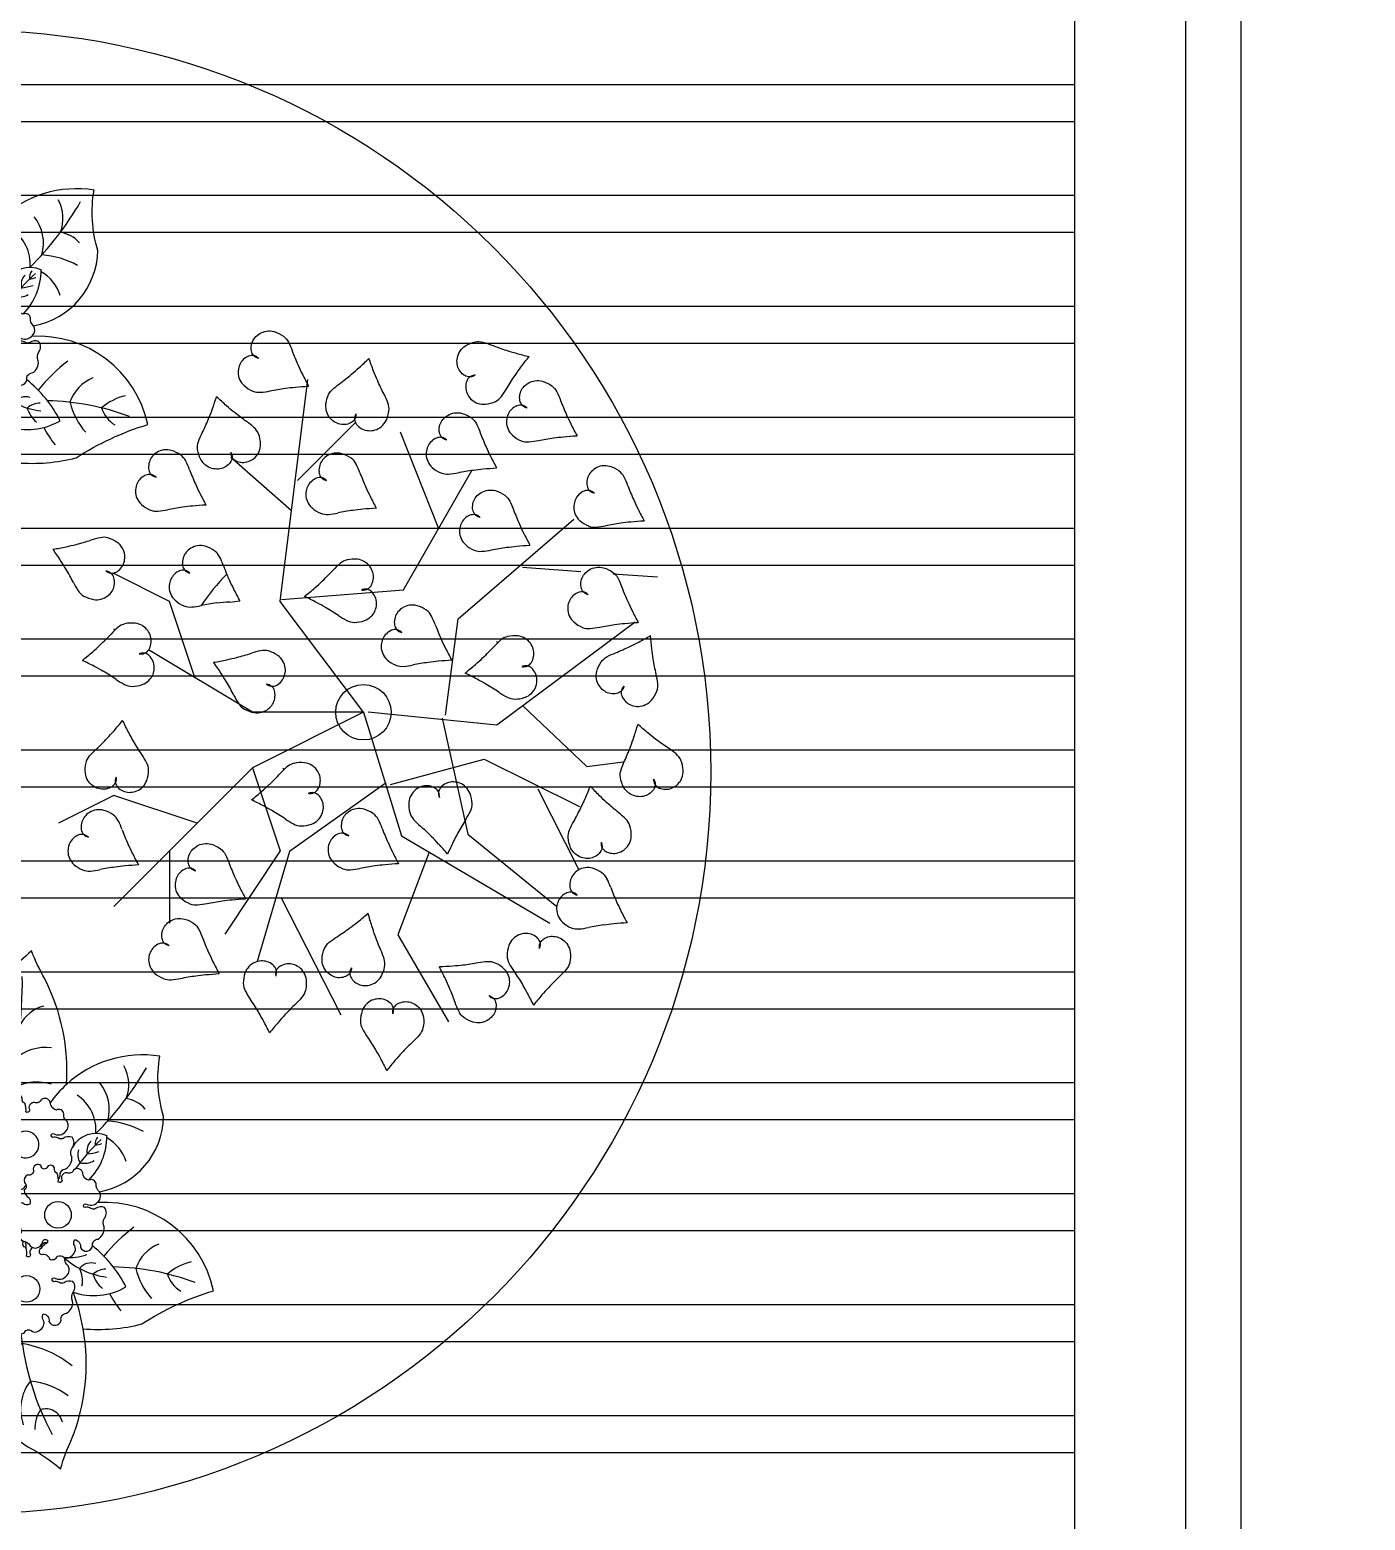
# Model space of a CAD drawing. Extents: x -109 to 1815, y -14679 to 345.
# Drawn here: x -61.806 to -59.999, y -44.327 to -42.311 of the extents above; entities that cross this region are included whole.
import ezdxf

# ---------------------------------------------------------------- set-up
doc = ezdxf.new("R2010")
doc.units = 0
doc.header["$MEASUREMENT"] = 0
for name, color, linetype in [('cob', 3, 'CONTINUOUS'), ('HATCCOBER', 1, 'CONTINUOUS'), ('PAREDE', 6, 'CONTINUOUS'), ('PORTA', 3, 'CONTINUOUS'), ('VEGET', 64, 'CONTINUOUS'), ('VEGET-I', 62, 'CONTINUOUS')]:
    doc.layers.add(name, color=color, linetype=linetype)

# ---------------------------------------------------------------- blocks, each defined once
blk = doc.blocks.new('VEGET-09')
at = {"layer": 'VEGET'}
blk.add_lwpolyline([(-0.0624, 0.0463, 0.064121), (-0.076, 0.0443, 0.053651), (-0.0704, 0.0323, 0.303165), (-0.1629, -0.0192, -0.038186), (-0.1743, -0.035, -0.033284), (-0.1544, -0.0425, 0.140139), (-0.0797, -0.0503, 0.082613), (-0.0764, -0.09, -0.071634), (-0.0539, -0.1385, 0.37075), (0.0057, -0.0599, 0.036515), (0.0064, -0.0606, 0.34294), (0.013, -0.0613, 0.358678), (0.0639, -0.1047, -0.11702), (0.1047, -0.1022, 0.227088), (0.0856, -0.039, 0.135454), (0.1569, -0.0244, -0.033284), (0.176, -0.0153, -0.038186), (0.1632, -0.0005, 0.289083), (0.0715, 0.0434, 0.126781), (0.0863, 0.1108, 0.210808), (0.0211, 0.0902, 0.291137), (-0.0333, 0.1505, -0.071634), (-0.0587, 0.1034, 0.119338)], format="xyb", close=True, dxfattribs=at)
at = {"layer": 'VEGET-I', "color": 31}
blk.add_lwpolyline([(0.0139, 0.0144, -0.427238), (0.0087, 0.0105, 0.727728), (0.0096, 0.0022, -0.463092), (0.0143, -0.0014, 0.313172), (0.0225, -0.0056, -0.263169), (0.0285, -0.0058, 0.362708), (0.0357, -0.0058, 0.245641), (0.0349, 0.0003, -0.29295), (0.0351, 0.0033, 0.093328), (0.0358, 0.0064, -1.455768), (0.0382, 0.0069, 0.379882), (0.0397, -0.0017, 0.34294), (0.0463, -0.0024, -0.272007), (0.0516, -0.0002, 0.52491), (0.0541, 0.0047, -0.364868), (0.0591, 0.0089, 0.589429), (0.0609, 0.0151, -0.414362), (0.0591, 0.0195, 0.632042), (0.0539, 0.0228, -0.61126), (0.0528, 0.0256, 0.141126), (0.0587, 0.0261, -0.414115), (0.0623, 0.0279, 0.695029), (0.0623, 0.0332, -0.695571), (0.0638, 0.0371, 0.795067), (0.0607, 0.0422, -0.584992), (0.0578, 0.046, 0.398719), (0.0525, 0.0482, -0.502085), (0.0475, 0.0484, 0.277783), (0.042, 0.0451, -0.240076), (0.038, 0.0448, -0.321467), (0.0384, 0.0494, 0.745243), (0.0333, 0.0535, -0.31319), (0.0282, 0.053, 0.440916), (0.0227, 0.0517, -0.33877), (0.0174, 0.0511, 0.489016), (0.013, 0.049, -0.115651), (0.011, 0.0453, 0.254691), (0.008, 0.0405, 0.303582), (0.013, 0.0358, -0.602354), (0.0132, 0.0325, -0.345012), (0.0108, 0.0347, -0.004574), (0.0074, 0.0379, 0.479544), (0.0038, 0.0369, -0.438672), (0.0009, 0.0314, 0.471554), (0.0026, 0.0261, -0.333475), (0.0019, 0.0215, 0.333467), (0.0033, 0.0162, 0.445322), (0.0107, 0.0149, -0.162198)], format="xyb", close=True, dxfattribs=at)
for points in [[(0.0084, 0.0423, 0.077831), (0.0071, 0.042, -0.502085), (0.0022, 0.0422, 0.277783), (-0.0033, 0.0389, -0.240076), (-0.0073, 0.0385, -0.321467), (-0.0069, 0.0432, 0.745243), (-0.0121, 0.0473, -0.31319), (-0.0172, 0.0468, 0.440916), (-0.0227, 0.0455, -0.33877), (-0.028, 0.0449, 0.489016), (-0.0324, 0.0427, -0.115651), (-0.0344, 0.0391, 0.254691), (-0.0373, 0.0343, 0.303582), (-0.0324, 0.0296, -0.602354), (-0.0322, 0.0263, -0.345012), (-0.0345, 0.0285, -0.004574), (-0.0379, 0.0317, 0.479544), (-0.0416, 0.0307, -0.438672), (-0.0445, 0.0252, 0.471554), (-0.0427, 0.0199, -0.333475), (-0.0434, 0.0153, 0.333467), (-0.0421, 0.01, 0.101515), (-0.0407, 0.0085, -0.162198)], [(-0.0247, -0.0162, 0.439616), (-0.0295, -0.0148, -0.61126), (-0.0306, -0.0121, 0.141126), (-0.0247, -0.0115, -0.414115), (-0.021, -0.0097, 0.695029), (-0.021, -0.0044, -0.695571), (-0.0196, -0.0006, 0.795067), (-0.0227, 0.0045, -0.584992), (-0.0256, 0.0084, 0.398719), (-0.0309, 0.0106, -0.502085), (-0.0359, 0.0107, 0.277783), (-0.0413, 0.0075, -0.240076), (-0.0454, 0.0071, -0.321467), (-0.0449, 0.0117, 0.745243), (-0.0501, 0.0159, -0.31319), (-0.0552, 0.0153, 0.440916), (-0.0607, 0.014, -0.33877), (-0.066, 0.0135, 0.489016), (-0.0704, 0.0113, -0.115651), (-0.0724, 0.0076, 0.254691), (-0.0753, 0.0029, 0.303582), (-0.0704, -0.0019, -0.602354), (-0.0702, -0.0052, -0.345012), (-0.0725, -0.0029, -0.004574), (-0.076, 0.0002, 0.479544), (-0.0796, -0.0008, -0.438672), (-0.0825, -0.0063, 0.471554), (-0.0808, -0.0115, -0.333475), (-0.0815, -0.0161, 0.333467), (-0.0801, -0.0215, 0.445322), (-0.0727, -0.0228, -0.162198), (-0.0695, -0.0233, -0.427238)], [(0.0215, -0.0336, 0.153842), (0.0238, -0.0348, -0.463092), (0.0285, -0.0385, 0.313172), (0.0367, -0.0426, -0.263169), (0.0427, -0.0429, 0.362708), (0.0499, -0.0428, 0.245641), (0.0491, -0.0368, -0.29295), (0.0493, -0.0337, 0.093328), (0.05, -0.0307, -1.455768), (0.0524, -0.0301, 0.379882), (0.0539, -0.0387, 0.34294), (0.0605, -0.0394, -0.272007), (0.0658, -0.0372, 0.52491), (0.0683, -0.0323, -0.364868), (0.0733, -0.0281, 0.589429), (0.0751, -0.0219, -0.414362), (0.0733, -0.0175, 0.632042), (0.0681, -0.0142, -0.61126), (0.067, -0.0115, 0.141126), (0.0729, -0.0109, -0.414115), (0.0765, -0.0091, 0.695029), (0.0765, -0.0038, -0.695571), (0.078, 0, 0.795067), (0.0749, 0.0052, -0.584992), (0.072, 0.009, 0.398719), (0.0667, 0.0112, -0.500346), (0.0617, 0.0114, 0.277783)], [(0.013, -0.0613, -0.272007), (0.0183, -0.0591, 0.52491), (0.0208, -0.0542, -0.364868), (0.0258, -0.05, 0.589429), (0.0276, -0.0438, -0.414362), (0.0258, -0.0394, 0.632042), (0.0207, -0.0361, -0.61126), (0.0196, -0.0334, 0.141126), (0.0254, -0.0328, -0.414115), (0.0291, -0.031, 0.695029), (0.0291, -0.0257, -0.695571), (0.0305, -0.0219, 0.795067), (0.0274, -0.0167, -0.584992), (0.0245, -0.0129, 0.398719), (0.0192, -0.0107, -0.502085), (0.0143, -0.0105, 0.277783), (0.0088, -0.0138, -0.240076), (0.0047, -0.0142, -0.321467), (0.0052, -0.0095, 0.745243), (0, -0.0054, -0.31319), (-0.0051, -0.006, 0.440916), (-0.0106, -0.0072, -0.33877), (-0.0159, -0.0078, 0.489016), (-0.0203, -0.01, -0.115651), (-0.0223, -0.0136, 0.254691), (-0.0252, -0.0184, 0.303582), (-0.0203, -0.0231, -0.602354), (-0.0201, -0.0264, -0.345012), (-0.0224, -0.0242, -0.004574), (-0.0259, -0.021, 0.479544), (-0.0295, -0.022, -0.438672), (-0.0324, -0.0276, 0.471554), (-0.0306, -0.0328, -0.333475), (-0.0314, -0.0374, 0.333467), (-0.03, -0.0428, 0.445322), (-0.0226, -0.044, -0.162198), (-0.0194, -0.0446, -0.427238)], [(-0.0695, -0.0233, -0.427238), (-0.0747, -0.0272, 0.727728), (-0.0738, -0.0354, -0.463092), (-0.0691, -0.0391, 0.313172), (-0.0609, -0.0432, -0.263169), (-0.0549, -0.0435, 0.362708), (-0.0477, -0.0434, 0.245641), (-0.0485, -0.0374, -0.29295), (-0.0483, -0.0344, 0.093328), (-0.0476, -0.0313, -1.455768), (-0.0452, -0.0307, 0.379882), (-0.0437, -0.0393, 0.34294), (-0.0371, -0.0401, -0.272007), (-0.0318, -0.0379, 0.023893), (-0.0315, -0.0378, -0.364868)], [(-0.0215, -0.0258, 0.249552), (-0.0225, -0.0225, -0.232648), (-0.0245, -0.0203, 0.632042)], [(-0.0194, -0.0446, -0.427238), (-0.0246, -0.0485, 0.727728), (-0.0237, -0.0567, -0.463092), (-0.019, -0.0603, 0.313172), (-0.0108, -0.0645, -0.263169), (-0.0048, -0.0648, 0.362708), (0.0024, -0.0647, 0.245641), (0.0016, -0.0587, -0.29295), (0.0018, -0.0556, 0.093328), (0.0026, -0.0526, -1.455768), (0.0049, -0.052, 0.338669), (0.0057, -0.0599, 0.34294)]]:
    blk.add_lwpolyline(points, format="xyb", dxfattribs=at)
at = {"layer": 'VEGET-I'}
for points in [[(0.0137, 0.0137, 0.054109), (0.0137, 0.0145, -0.61126)], [(-0.0101, -0.0065, 0.024467), (-0.0104, -0.0059, -0.29295), (-0.0102, -0.0029, 0.093328), (-0.0095, 0.0002, -1.455768), (-0.0071, 0.0007, 0.243536), (-0.0076, -0.0053, 0.34294)], [(0.0049, -0.0064, -0.059681), (0.0062, -0.0064, 0.52491), (0.0088, -0.0015, -0.236589), (0.0114, 0.0022, 0.589429)], [(0.0171, -0.0044, -0.144785), (0.0151, -0.0057, 0.471554), (0.0168, -0.0109, -0.063459), (0.0172, -0.0118, 0.333467)], [(-0.0253, -0.0117, 0.075337), (-0.0228, -0.0118, -0.091843), (-0.0207, -0.0112, 0.362708)]]:
    blk.add_lwpolyline(points, format="xyb", dxfattribs=at)
at = {"layer": 'VEGET-I', "color": 41}
for centre in [(0.0307, 0.0256), (-0.0146, 0.0194), (-0.0527, -0.012), (-0.0026, -0.0333)]:
    blk.add_circle(centre, 0.009, dxfattribs=at)
at = {"layer": 'VEGET-I'}
for centre, radius, start, end in [((-0.0108, 0.1305), 0.0294, 203.2575, 254.3162), ((-0.1501, 0.0649), 0.1365, 352.142, 24.0362), ((-0.0325, 0.1201), 0.037, 297.538, 342.3464), ((-0.0806, 0.1714), 0.1701, 314.5307, 336.0872), ((0.0116, 0.1219), 0.0607, 210.5029, 245.5171), ((0.0328, 0.0765), 0.0237, 342.1534, 51.401), ((-0.0697, 0.0438), 0.1086, 3.3613, 22.8474), ((0.0723, 0.0675), 0.0217, 65.2706, 101.1072), ((0.0119, 0.0844), 0.0202, 212.3549, 248.9452), ((-0.0589, 0.0462), 0.0665, 356.5219, 28.1181), ((-0.0027, 0.0728), 0.0103, 316.2193, 12.2741), ((-0.0118, 0.0938), 0.0477, 214.5737, 266.3449), ((0.0064, 0.0727), 0.0155, 214.4894, 271.1311), ((0.0023, 0.0663), 0.01, 295.8614, 350.0245), ((0.0577, 0.0437), 0.0257, 53.2979, 95.1214), ((0.0058, 0.0693), 0.0187, 238.2291, 275.1542), ((-0.0148, 0.0795), 0.0364, 307.7391, 326.2778), ((0.0509, 0.0286), 0.0248, 49.8933, 119.5878), ((-0.0906, -0.0407), 0.0841, 54.3739, 75.6844), ((-0.0737, 0.0376), 0.0122, 2.7239, 31.7462), ((-0.0587, 0.0379), 0.00922, 330.408, 23.2503), ((0.0146, 0.0704), 0.0291, 231.5553, 255.8739), ((-0.056, 0.0683), 0.0353, 255.118, 278.5836), ((-0.0545, 0.0311), 0.0134, 0.7746, 38.3494), ((0.055, 0.0322), 0.0109, 288.7798, 353.5613), ((0.0705, 0.0296), 0.0288, 286.9657, 7.5072), ((-0.108, -0.0474), 0.0687, 57.1741, 80.7076), ((-0.0505, 0.0441), 0.0187, 248.4498, 298.337), ((0.0682, 0.0636), 0.0428, 248.601, 251.1781), ((0.0682, 0.0636), 0.0428, 256.8168, 295.5668), ((0.0505, 0.0492), 0.0312, 295.4367, 319.8659), ((0.074, 0.0219), 0.0102, 185.279, 260.1247), ((0.0903, 0.0157), 0.016, 128.6523, 159.4536), ((0.0809, 0.0273), 0.00811, 227.0682, 278.3756), ((0.0698, 0.031), 0.0479, 313.2808, 346.6895), ((-0.1176, -0.0291), 0.0344, 35.6879, 83.0483), ((0.0561, -0.019), 0.0311, 341.9942, 42.6199), ((0.1552, 0.2549), 0.2641, 253.215, 270.7396), ((0.1017, 0.0116), 0.0307, 321.4641, 349.7172), ((-0.0626, -0.1944), 0.1873, 96.2572, 118.1873), ((-0.1341, -0.0386), 0.0306, 51.7847, 109.9181), ((-0.1605, 0.0022), 0.0717, 321.0161, 351.0023), ((0.078, -0.0252), 0.0326, 353.4456, 40.6977), ((0.1136, -0.0306), 0.026, 15.9819, 62.3315), ((-0.1468, -0.0402), 0.0225, 56.7641, 92.6298), ((-0.1615, -0.0112), 0.0465, 321.6289, 355.7959), ((-0.1452, -0.0251), 0.0114, 282.0266, 19.1502), ((0.0065, -0.0723), 0.0515, 137.3511, 173.1112), ((0.0012, -0.0412), 0.0327, 173.3213, 200.6954), ((-0.047, -0.0326), 0.0173, 257.6705, 298.3921), ((-0.0457, -0.0558), 0.0106, 342.8391, 49.1133), ((-0.04, -0.1428), 0.1193, 42.2716, 55.0484), ((0.0449, -0.0512), 0.0126, 166.0133, 210.8157), ((0.0382, -0.0577), 0.011, 72.9763, 119.7763), ((0.0547, -0.0307), 0.0283, 265.2378, 326.7853), ((-0.0368, -0.0765), 0.0204, 106.6389, 139.7027), ((-0.053, -0.066), 0.0137, 1.1824, 41.3342), ((0.0406, -0.0624), 0.00958, 46.2071, 101.6231), ((0.0777, -0.0491), 0.0393, 185.6386, 197.466), ((0.0603, -0.057), 0.0158, 185.6102, 201.6955), ((0.0455, -0.0659), 0.00743, 52.578, 97.4744), ((0.2029, 0.0906), 0.2121, 224.7885, 240.0206), ((-0.0273, -0.1246), 0.0632, 116.8962, 129.5184), ((-0.1105, -0.1617), 0.126, 37.7656, 50.6238), ((0.0251, -0.0526), 0.028, 287.4041, 330.2959), ((0.0025, -0.0628), 0.0585, 331.101, 355.9434), ((0.0687, -0.0393), 0.0287, 254.193, 308.7428), ((-0.2033, -0.0678), 0.1655, 339.3636, 358.9982), ((0.0561, -0.0768), 0.0201, 309.7749, 352.5681), ((0.0855, -0.0557), 0.0255, 248.1797, 299.6042), ((-0.0282, -0.1309), 0.0462, 103.3757, 131.9644), ((-0.0474, -0.1115), 0.027, 21.9127, 71.4636), ((-0.0364, -0.127), 0.0207, 107.4676, 148.779), ((-0.0696, -0.1313), 0.0361, 12.7175, 41.6597)]:
    blk.add_arc(centre, radius, start, end, dxfattribs=at)
at = {"layer": 'VEGET-I', "color": 94}
for centre, radius, start, end in [((0.033, 0.0562), 0.0459, 142.7289, 191.1904), ((-0.0096, 0.0571), 0.0276, 347.5928, 77.384), ((-0.0535, 0.0776), 0.0756, 339.5371, 9.6172), ((-0.0614, -0.0074), 0.0538, 59.8647, 91.1509), ((-0.0519, 0.1058), 0.1383, 328.5047, 333.1544), ((-0.0173, 0.0644), 0.062, 211.193, 232.3438), ((0.0678, -0.0061), 0.0397, 53.9849, 97.93), ((0.0539, 0.0487), 0.0436, 294.5226, 328.7105), ((0.0291, -0.0905), 0.0764, 42.3879, 54.7417), ((-0.1034, 0.0844), 0.1368, 279.9847, 290.7519), ((-0.0141, -0.0575), 0.0431, 161.0917, 210.2624), ((0.0343, -0.0589), 0.0181, 335.2632, 62.5397), ((-0.0895, -0.004), 0.0844, 296.8758, 321.2979), ((0.0506, -0.0242), 0.0422, 225.2075, 270.1956)]:
    blk.add_arc(centre, radius, start, end, dxfattribs=at)
at = {"layer": 'VEGET-I', "color": 41}
blk.add_arc((0.0449, -0.0114), 0.009, 110.0401, 82.5092, dxfattribs=at)
blk = doc.blocks.new('FOLHA')
at = {"layer": 'VEGET'}
for points in [[(0, 0, -0.08274), (-0.002, 0.0029, -0.10469), (-0.0026, 0.0057, -0.121507), (-0.0015, 0.0103, -0.098472), (0.0021, 0.0149, -0.092043), (0.0069, 0.0176, -0.086888), (0.0126, 0.0186, -0.104288), (0.019, 0.0172, -0.099942), (0.0245, 0.0132, -0.091468), (0.0295, 0.0053, -0.12043), (0.0305, -0.0017, -0.025962), (0.0293, -0.0102, 0.015994), (0.0269, -0.0239, 0.011155), (0.0259, -0.0329, 0.008387), (0.025, -0.045)], [(0, 0, 0.08274), (-0.0014, 0.0032, 0.10469), (-0.0035, 0.0052, 0.121507), (-0.008, 0.0067, 0.098472), (-0.0138, 0.0061, 0.092043), (-0.0186, 0.0035, 0.086888), (-0.0224, -0.0009, 0.104288), (-0.0246, -0.007, 0.099942), (-0.0242, -0.0138, 0.091468), (-0.0201, -0.0222, 0.12043), (-0.0147, -0.0268, 0.025962), (-0.0068, -0.0302, -0.015994), (0.006, -0.0355, -0.011155), (0.0143, -0.0394, -0.008387), (0.025, -0.045)]]:
    blk.add_lwpolyline(points, format="xyb", dxfattribs=at)

msp = doc.modelspace()

# ---------------------------------------------------------------- hatches: boundary and pattern name
at = {"layer": 'HATCCOBER'}
h = msp.add_hatch(dxfattribs=at)
h.set_pattern_fill('U', color=256, scale=0.25, angle=90, style=0, pattern_type=0)
h.set_pattern_definition([(90, (-63.16715, -22.68858), (-0.25, 2e-17), [])])
h.paths.add_polyline_path([(-60.242, -43.545), (-60.242, -45.085), (-59.0335, -45.085), (-54.1846, -40.3424), (-54.6798, -39.8471), (-59.6662, -39.8471), (-60.392, -40.5729), (-60.242, -40.5729)])
h.paths.add_polyline_path([(-59.3528, -42.3629), (-58.8354, -41.4665), (-58.3179, -42.3629)], flags=16)

# ---------------------------------------------------------------- linework, layer by layer
at = {"layer": 'cob'}
for p, q in [((-63.392, -42.385), (-60.392, -42.385)), ((-63.392, -42.435), (-60.392, -42.435)), ((-63.392, -42.535), (-60.392, -42.535)), ((-63.392, -42.585), (-60.392, -42.585)), ((-63.392, -42.685), (-60.392, -42.685)), ((-63.392, -42.735), (-60.392, -42.735)), ((-63.392, -42.835), (-60.392, -42.835)), ((-63.392, -42.885), (-60.392, -42.885)), ((-63.392, -42.985), (-60.392, -42.985)), ((-63.392, -43.035), (-60.392, -43.035)), ((-63.392, -43.035), (-60.392, -43.035)), ((-63.392, -43.135), (-60.392, -43.135)), ((-63.392, -43.185), (-60.392, -43.185)), ((-63.392, -43.285), (-60.392, -43.285)), ((-63.392, -43.335), (-60.392, -43.335)), ((-63.392, -43.435), (-60.392, -43.435)), ((-63.392, -43.485), (-60.392, -43.485)), ((-63.392, -43.585), (-60.392, -43.585)), ((-63.392, -43.635), (-60.392, -43.635)), ((-63.392, -43.735), (-60.392, -43.735)), ((-63.392, -43.785), (-60.392, -43.785)), ((-63.392, -43.885), (-60.392, -43.885)), ((-63.392, -43.935), (-60.392, -43.935)), ((-63.392, -43.935), (-60.392, -43.935)), ((-63.392, -44.035), (-60.392, -44.035)), ((-63.392, -44.085), (-60.392, -44.085)), ((-63.392, -44.185), (-60.392, -44.185)), ((-63.392, -44.235), (-60.392, -44.235))]:
    msp.add_line(p, q, dxfattribs=at)
at = {"layer": 'PAREDE'}
for p, q in [((-60.242, -43.545), (-60.242, -40.5729)), ((-60.392, -44.935), (-60.392, -40.8867)), ((-60.392, -44.935), (-60.392, -43.545)), ((-60.242, -45.085), (-60.242, -43.545))]:
    msp.add_line(p, q, dxfattribs=at)
at = {"layer": 'PORTA', "color": 1}
msp.add_circle((-61.8881, -43.315), 1.0035, dxfattribs=at)
at = {"layer": 'VEGET'}
for centre, radius, start, end in [((-61.6225, -42.9024), 0.0224, 141.2482, 162.2836), ((-61.6204, -42.9041), 0.0251, 121.3849, 141.2482), ((-61.6211, -42.903), 0.0238, 97.57, 121.3849), ((-61.6208, -42.905), 0.0259, 74.7408, 97.57), ((-61.6241, -42.9173), 0.0385, 53.836, 74.7408), ((-61.6147, -42.9043), 0.0225, 26.3677, 53.836), ((-61.3899, -42.9085), 0.0251, 121.3849, 141.2482), ((-61.3906, -42.9073), 0.0238, 97.57, 121.3849), ((-61.3903, -42.9094), 0.0259, 74.7408, 97.57), ((-61.3937, -42.9216), 0.0385, 53.836, 74.7408), ((-61.3842, -42.9087), 0.0225, 26.3677, 53.836), ((-61.6224, -42.9025), 0.0225, 162.2836, 184.7793), ((-61.6299, -42.9031), 0.015, 184.7793, 212.4908), ((-61.7053, -42.9493), 0.1237, 20.4189, 26.3677), ((-61.2843, -42.7925), 0.3256, 200.4189, 204.0841), ((-61.3919, -42.9068), 0.0225, 162.2836, 184.7793), ((-61.3995, -42.9075), 0.015, 184.7793, 212.4908), ((-61.392, -42.9068), 0.0224, 141.2482, 162.2836), ((-61.4749, -42.9536), 0.1237, 20.4189, 26.3677), ((-61.0538, -42.7968), 0.3256, 200.4189, 204.0841), ((-61.0297, -42.9241), 0.0224, 141.2482, 162.2836), ((-61.0276, -42.9258), 0.0251, 121.3849, 141.2482), ((-61.0283, -42.9246), 0.0238, 97.57, 121.3849), ((-61.028, -42.9267), 0.0259, 74.7408, 97.57), ((-61.0313, -42.9389), 0.0385, 53.836, 74.7408), ((-61.0219, -42.926), 0.0225, 26.3677, 53.836), ((-61.6375, -42.935), 0.0251, 160.6159, 180.4792), ((-61.6401, -42.9341), 0.0224, 139.5805, 160.6159), ((-61.64, -42.9342), 0.0225, 117.0848, 139.5805), ((-61.6434, -42.9274), 0.015, 89.3732, 117.0848), ((-61.6434, -42.9226), 0.0102, 65.4672, 89.3732), ((-61.634, -42.9057), 0.0102, 212.4908, 236.3969), ((-61.6307, -42.9007), 0.0161, 236.3969, 255.3163), ((-61.6459, -42.928), 0.0161, 46.5478, 65.4672), ((-61.3018, -42.8003), 0.3064, 204.0841, 206.6405), ((-61.4096, -42.9384), 0.0224, 139.5805, 160.6159), ((-61.4095, -42.9385), 0.0225, 117.0848, 139.5805), ((-61.413, -42.9317), 0.015, 89.3732, 117.0848), ((-61.4129, -42.9269), 0.0102, 65.4672, 89.3732), ((-61.4035, -42.91), 0.0102, 212.4908, 236.3969), ((-61.4002, -42.9051), 0.0161, 236.3969, 255.3163), ((-61.4154, -42.9324), 0.0161, 46.5478, 65.4672), ((-61.0713, -42.8047), 0.3064, 204.0841, 206.6405), ((-61.0296, -42.9241), 0.0225, 162.2836, 184.7793), ((-61.0371, -42.9247), 0.015, 184.7793, 212.4908), ((-61.1125, -42.9709), 0.1237, 20.4189, 26.3677), ((-60.6915, -42.8141), 0.3256, 200.4189, 204.0841), ((-61.6389, -42.935), 0.0238, 180.4792, 204.2941), ((-61.637, -42.9341), 0.0259, 204.2941, 227.1232), ((-61.0912, -42.6947), 0.542, 206.6405, 208.5627), ((-61.4071, -42.9393), 0.0251, 160.6159, 180.4792), ((-61.4084, -42.9393), 0.0238, 180.4792, 204.2941), ((-61.4065, -42.9385), 0.0259, 204.2941, 227.1232), ((-60.8608, -42.699), 0.542, 206.6405, 208.5627), ((-61.0447, -42.9566), 0.0251, 160.6159, 180.4792), ((-61.0472, -42.9557), 0.0224, 139.5805, 160.6159), ((-61.0472, -42.9558), 0.0225, 117.0848, 139.5805), ((-61.0506, -42.949), 0.015, 89.3732, 117.0848), ((-61.0506, -42.9442), 0.0102, 65.4672, 89.3732), ((-61.0412, -42.9273), 0.0102, 212.4908, 236.3969), ((-61.0379, -42.9223), 0.0161, 236.3969, 255.3163), ((-61.053, -42.9497), 0.0161, 46.5478, 65.4672), ((-60.709, -42.822), 0.3064, 204.0841, 206.6405), ((-61.6284, -42.9249), 0.0385, 227.1232, 248.0281), ((-61.6344, -42.9397), 0.0225, 248.0281, 275.4964), ((-61.644, -42.839), 0.1237, 275.4964, 281.4452), ((-61.5549, -43.2794), 0.3256, 97.78, 101.4452), ((-61.5575, -43.2604), 0.3064, 95.2236, 97.78), ((-61.536, -43.495), 0.542, 93.3014, 95.2236), ((-61.3979, -42.9292), 0.0385, 227.1232, 248.0281), ((-61.4039, -42.9441), 0.0225, 248.0281, 275.4964), ((-61.4136, -42.8434), 0.1237, 275.4964, 281.4452), ((-61.3244, -43.2837), 0.3256, 97.78, 101.4452), ((-61.327, -43.2647), 0.3064, 95.2236, 97.78), ((-61.3056, -43.4993), 0.542, 93.3014, 95.2236), ((-61.046, -42.9566), 0.0238, 180.4792, 204.2941), ((-61.0442, -42.9558), 0.0259, 204.2941, 227.1232), ((-60.4984, -42.7163), 0.542, 206.6405, 208.5627), ((-61.0355, -42.9465), 0.0385, 227.1232, 248.0281), ((-61.0415, -42.9614), 0.0225, 248.0281, 275.4964), ((-61.0512, -42.8606), 0.1237, 275.4964, 281.4452), ((-60.9621, -43.301), 0.3256, 97.78, 101.4452), ((-60.9647, -43.282), 0.3064, 95.2236, 97.78), ((-60.9432, -43.5166), 0.542, 93.3014, 95.2236), ((-61.8671, -42.4797), 0.542, 279.8801, 281.8022), ((-61.8189, -42.7103), 0.3064, 281.8022, 284.3586), ((-61.8236, -42.6917), 0.3256, 284.3586, 288.0238), ((-61.6846, -43.119), 0.1237, 102.0751, 108.0238), ((-61.7058, -43.02), 0.0225, 74.6067, 102.0751), ((-61.7101, -43.0355), 0.0385, 53.7019, 74.6067), ((-61.7026, -43.0253), 0.0259, 30.8727, 53.7019), ((-61.5754, -43.0326), 0.0238, 97.57, 121.3849), ((-61.5751, -43.0346), 0.0259, 74.7408, 97.57), ((-61.5784, -43.0468), 0.0385, 53.836, 74.7408), ((-62.2173, -43.3257), 0.542, 33.2192, 35.1413), ((-62.0202, -43.1966), 0.3064, 30.6627, 33.2192), ((-61.6995, -43.025), 0.0224, 326.1591, 347.1945), ((-61.7008, -43.0242), 0.0238, 7.0578, 30.8727), ((-61.7021, -43.0244), 0.0251, 347.1945, 7.0578), ((-61.5767, -43.0321), 0.0225, 162.2836, 184.7793), ((-61.5768, -43.032), 0.0224, 141.2482, 162.2836), ((-61.5747, -43.0337), 0.0251, 121.3849, 141.2482), ((-61.569, -43.0339), 0.0225, 26.3677, 53.836), ((-61.6596, -43.0788), 0.1237, 20.4189, 26.3677), ((-62.0367, -43.2064), 0.3256, 26.9976, 30.6627), ((-61.705, -43.0592), 0.0161, 62.9755, 81.8949), ((-61.693, -43.0303), 0.0161, 233.1264, 252.0459), ((-61.6949, -43.036), 0.0102, 252.0459, 275.9519), ((-61.7023, -43.0539), 0.0102, 39.0695, 62.9755), ((-61.706, -43.0569), 0.015, 11.3579, 39.0695), ((-61.6954, -43.0312), 0.015, 275.9519, 303.6635), ((-61.6996, -43.0249), 0.0225, 303.6635, 326.1591), ((-61.5944, -43.0637), 0.0224, 139.5805, 160.6159), ((-61.5943, -43.0637), 0.0225, 117.0848, 139.5805), ((-61.5978, -43.057), 0.015, 89.3732, 117.0848), ((-61.5843, -43.0327), 0.015, 184.7793, 212.4908), ((-61.5977, -43.0522), 0.0102, 65.4672, 89.3732), ((-61.5883, -43.0353), 0.0102, 212.4908, 236.3969), ((-61.585, -43.0303), 0.0161, 236.3969, 255.3163), ((-61.6002, -43.0576), 0.0161, 46.5478, 65.4672), ((-61.2386, -42.9221), 0.3256, 200.4189, 202.673), ((-61.6364, -43.0024), 0.1237, 206.9976, 212.9463), ((-61.7213, -43.0575), 0.0225, 212.9463, 240.4146), ((-61.7156, -43.057), 0.0251, 307.9636, 327.8269), ((-61.7133, -43.0584), 0.0224, 327.8269, 348.8622), ((-61.7134, -43.0584), 0.0225, 348.8622, 11.3579), ((-61.5918, -43.0646), 0.0251, 160.6159, 180.4792), ((-61.5932, -43.0646), 0.0238, 180.4792, 204.2941), ((-61.7134, -43.0435), 0.0385, 240.4146, 261.3195), ((-61.7153, -43.056), 0.0259, 261.3195, 284.1486), ((-61.7148, -43.058), 0.0238, 284.1486, 307.9636), ((-61.5913, -43.0637), 0.0259, 204.2941, 227.1232), ((-61.5827, -43.0544), 0.0385, 227.1232, 248.0281), ((-61.5887, -43.0693), 0.0225, 248.0281, 275.4964), ((-61.5984, -42.9686), 0.1237, 275.4964, 281.4452), ((-61.5092, -43.4089), 0.3256, 101.399, 101.4452), ((-61.9339, -42.9064), 0.3256, 313.3699, 317.035), ((-61.6051, -43.2126), 0.1237, 131.0863, 137.035), ((-61.6716, -43.1364), 0.0225, 103.618, 131.0863), ((-61.6678, -43.1519), 0.0385, 82.7131, 103.618), ((-61.6662, -43.1394), 0.0259, 59.884, 82.7131), ((-61.6652, -43.1376), 0.0238, 36.069, 59.884), ((-61.6663, -43.1384), 0.0251, 16.2057, 36.069), ((-61.6637, -43.1376), 0.0224, 355.1704, 16.2057), ((-62.0747, -42.7421), 0.542, 308.8913, 310.8134), ((-61.9207, -42.9203), 0.3064, 310.8134, 313.3699), ((-61.657, -43.1411), 0.015, 304.9631, 332.6747), ((-61.6638, -43.1376), 0.0225, 332.6747, 355.1704), ((-61.9707, -43.6517), 0.542, 62.2304, 64.1526), ((-61.8609, -43.4433), 0.3064, 59.674, 62.2304), ((-61.6519, -43.1702), 0.0161, 91.9868, 110.9062), ((-61.6554, -43.1392), 0.0161, 262.1377, 281.0571), ((-61.6521, -43.1643), 0.0102, 68.0807, 91.9868), ((-61.6543, -43.145), 0.0102, 281.0571, 304.9631), ((-61.6539, -43.1687), 0.015, 40.3691, 68.0807), ((-61.6597, -43.1736), 0.0225, 17.8735, 40.3691), ((-61.6596, -43.1736), 0.0224, 356.8381, 17.8735), ((-61.8706, -43.4598), 0.3256, 56.0088, 59.674), ((-61.6194, -43.0873), 0.1237, 236.0088, 241.9575), ((-61.6624, -43.1724), 0.0259, 290.3307, 313.1599), ((-61.661, -43.174), 0.0238, 313.1599, 336.9748), ((-61.6622, -43.1734), 0.0251, 336.9748, 356.8381), ((-61.667, -43.1766), 0.0225, 241.9575, 269.4259), ((-61.6668, -43.1606), 0.0385, 269.4259, 290.3307), ((-61.7117, -43.3909), 0.0251, 121.3849, 141.2482), ((-61.7124, -43.3898), 0.0238, 97.57, 121.3849), ((-61.7121, -43.3918), 0.0259, 74.7408, 97.57), ((-61.7154, -43.404), 0.0385, 53.836, 74.7408), ((-61.706, -43.3911), 0.0225, 26.3677, 53.836), ((-61.7137, -43.3893), 0.0225, 162.2836, 184.7793), ((-61.7213, -43.3899), 0.015, 184.7793, 212.4908), ((-61.7138, -43.3892), 0.0224, 141.2482, 162.2836), ((-61.7966, -43.436), 0.1237, 20.4189, 26.3677), ((-61.3756, -43.2793), 0.3256, 200.4189, 204.0841), ((-61.7288, -43.4217), 0.0251, 160.6159, 180.4792), ((-61.7314, -43.4209), 0.0224, 139.5805, 160.6159), ((-61.7313, -43.4209), 0.0225, 117.0848, 139.5805), ((-61.7348, -43.4142), 0.015, 89.3732, 117.0848), ((-61.7347, -43.4094), 0.0102, 65.4672, 89.3732), ((-61.7253, -43.3925), 0.0102, 212.4908, 236.3969), ((-61.722, -43.3875), 0.0161, 236.3969, 255.3163), ((-61.7372, -43.4148), 0.0161, 46.5478, 65.4672), ((-61.3931, -43.2871), 0.3064, 204.0841, 206.6405), ((-61.7302, -43.4218), 0.0238, 180.4792, 204.2941), ((-61.7283, -43.4209), 0.0259, 204.2941, 227.1232), ((-61.1825, -43.1815), 0.542, 206.6405, 208.5627), ((-61.7197, -43.4116), 0.0385, 227.1232, 248.0281), ((-61.7257, -43.4265), 0.0225, 248.0281, 275.4964), ((-61.7354, -43.3258), 0.1237, 275.4964, 281.4452), ((-61.6462, -43.7661), 0.3256, 97.78, 101.4452), ((-61.6488, -43.7471), 0.3064, 95.2236, 97.78), ((-61.6274, -43.9817), 0.542, 93.3014, 95.2236), ((-61.0529, -43.4675), 0.0224, 141.2482, 162.2836), ((-61.0507, -43.4691), 0.0251, 121.3849, 141.2482), ((-61.0514, -43.468), 0.0238, 97.57, 121.3849), ((-61.0512, -43.4701), 0.0259, 74.7408, 97.57), ((-61.0545, -43.4823), 0.0385, 53.836, 74.7408), ((-61.045, -43.4693), 0.0225, 26.3677, 53.836), ((-61.0527, -43.4675), 0.0225, 162.2836, 184.7793), ((-61.0603, -43.4681), 0.015, 184.7793, 212.4908), ((-61.1357, -43.5143), 0.1237, 20.4189, 26.3677), ((-60.7146, -43.3575), 0.3256, 200.4189, 204.0841), ((-61.0679, -43.5), 0.0251, 160.6159, 180.4792), ((-61.0704, -43.4991), 0.0224, 139.5805, 160.6159), ((-61.0704, -43.4992), 0.0225, 117.0848, 139.5805), ((-61.0738, -43.4924), 0.015, 89.3732, 117.0848), ((-61.0738, -43.4876), 0.0102, 65.4672, 89.3732), ((-61.0644, -43.4707), 0.0102, 212.4908, 236.3969), ((-61.061, -43.4657), 0.0161, 236.3969, 255.3163), ((-61.0762, -43.493), 0.0161, 46.5478, 65.4672), ((-60.7321, -43.3653), 0.3064, 204.0841, 206.6405), ((-61.0692, -43.5), 0.0238, 180.4792, 204.2941), ((-61.0673, -43.4991), 0.0259, 204.2941, 227.1232), ((-60.5216, -43.2597), 0.542, 206.6405, 208.5627), ((-61.0587, -43.4899), 0.0385, 227.1232, 248.0281), ((-61.0647, -43.5047), 0.0225, 248.0281, 275.4964), ((-61.0744, -43.404), 0.1237, 275.4964, 281.4452), ((-60.9853, -43.8444), 0.3256, 97.78, 101.4452), ((-60.9879, -43.8254), 0.3064, 95.2236, 97.78), ((-60.9664, -44.06), 0.542, 93.3014, 95.2236), ((-61.4917, -43.5942), 0.0238, 113.3232, 137.1381), ((-61.4912, -43.5955), 0.0251, 93.4599, 113.3232), ((-61.4913, -43.5928), 0.0224, 72.4245, 93.4599), ((-61.4914, -43.5929), 0.0225, 49.9288, 72.4245), ((-61.4865, -43.5871), 0.015, 22.2173, 49.9288), ((-61.4553, -43.5968), 0.0225, 95.1276, 117.6233), ((-61.4553, -43.5967), 0.0224, 74.0922, 95.1276), ((-61.4561, -43.5993), 0.0251, 54.2289, 74.0922), ((-61.4783, -43.6), 0.0385, 159.9673, 180.8721), ((-61.4902, -43.5957), 0.0259, 137.1381, 159.9673), ((-61.4569, -43.5885), 0.0161, 169.2409, 188.1603), ((-61.488, -43.5851), 0.0161, 339.3918, 358.3112), ((-61.4628, -43.5874), 0.0102, 145.3348, 169.2409), ((-61.482, -43.5853), 0.0102, 358.3112, 22.2173), ((-61.4589, -43.5901), 0.015, 117.6233, 145.3348), ((-61.4553, -43.5982), 0.0238, 30.414, 54.2289), ((-61.4571, -43.5993), 0.0259, 7.5848, 30.414), ((-61.4696, -43.6009), 0.0385, 346.68, 7.5848), ((-61.4943, -43.6002), 0.0225, 180.8721, 208.3404), ((-61.4053, -43.5522), 0.1237, 208.3404, 214.2892), ((-61.454, -43.6046), 0.0225, 319.2117, 346.68), ((-61.7765, -43.8053), 0.3256, 30.624, 34.2892), ((-61.2227, -43.8657), 0.3256, 133.2629, 136.9281), ((-61.5306, -43.5385), 0.1237, 313.2629, 319.2117), ((-61.76, -43.7956), 0.3064, 28.0676, 30.624), ((-61.9678, -43.9064), 0.542, 26.1454, 28.0676), ((-61.0576, -44.0057), 0.542, 139.4845, 141.4067), ((-61.2367, -43.8526), 0.3064, 136.9281, 139.4845)]:
    msp.add_arc(centre, radius, start, end, dxfattribs=at)
at = {"layer": 'VEGET-I'}
for p, q in [((-61.4668, -43.0841), (-61.4293, -42.7841)), ((-61.4434, -42.9207), (-61.365, -42.8422)), ((-61.2521, -42.9859), (-61.3043, -42.8555)), ((-61.4515, -42.9616), (-61.5338, -42.8896)), ((-61.2999, -43.0684), (-61.2077, -42.907)), ((-61.226, -43.1076), (-61.0695, -42.9728)), ((-61.6168, -43.0841), (-61.6918, -43.0466)), ((-61.3894, -43.0362), (-61.3912, -43.0351)), ((-61.1391, -43.038), (-61.0604, -43.0436)), ((-61.0165, -43.0468), (-60.9564, -43.0511)), ((-61.4652, -43.0815), (-61.2999, -43.0684)), ((-61.5825, -43.1872), (-61.6168, -43.0841)), ((-61.5352, -43.085), (-61.5216, -43.0834)), ((-61.3543, -43.2341), (-61.4668, -43.0841)), ((-61.2434, -43.2379), (-61.226, -43.1076)), ((-61.1738, -43.251), (-60.9869, -43.1119)), ((-61.69, -43.1227), (-61.6918, -43.1216)), ((-61.5043, -43.2341), (-61.6449, -43.1498)), ((-61.1724, -43.1399), (-61.1742, -43.1388)), ((-61.1391, -43.2249), (-61.0521, -43.3075)), ((-61.3543, -43.2341), (-61.5043, -43.2341)), ((-61.3543, -43.2341), (-61.5043, -43.3091)), ((-61.3543, -43.2341), (-61.3028, -43.4012)), ((-61.3478, -43.2336), (-61.1738, -43.251)), ((-61.2478, -43.2423), (-61.213, -43.3988)), ((-61.5043, -43.3091), (-61.6918, -43.4966)), ((-61.5043, -43.3091), (-61.4668, -43.4216)), ((-61.4613, -43.3114), (-61.4631, -43.3103)), ((-61.3178, -43.332), (-61.1909, -43.2974)), ((-61.1909, -43.2974), (-61.0619, -43.3615)), ((-61.0521, -43.3075), (-61.003, -43.3012)), ((-61.3235, -43.3297), (-61.4542, -43.4225)), ((-61.6918, -43.3466), (-61.7668, -43.3841)), ((-61.5793, -43.3841), (-61.6918, -43.3466)), ((-61.1186, -43.3377), (-61.0628, -43.4471)), ((-61.3028, -43.4012), (-61.1021, -43.5195)), ((-61.213, -43.3988), (-61.0928, -43.497)), ((-61.6168, -43.4216), (-61.6168, -43.5193)), ((-61.4668, -43.4216), (-61.5418, -43.5341)), ((-61.4542, -43.4225), (-61.4981, -43.5713)), ((-61.2653, -43.4231), (-61.3076, -43.5353)), ((-61.466, -43.4841), (-61.3848, -43.6433)), ((-61.3076, -43.5353), (-61.2393, -43.6528))]:
    msp.add_line(p, q, dxfattribs=at)
msp.add_circle((-61.3543, -43.2341), 0.0375, dxfattribs=at)
for centre, radius, start, end in [((-61.371, -43.0499), 0.0225, 103.618, 131.0863), ((-61.3672, -43.0654), 0.0385, 82.7131, 103.618), ((-61.3656, -43.0529), 0.0259, 59.884, 82.7131), ((-61.3646, -43.0511), 0.0238, 36.069, 59.884), ((-61.3543, -43.2341), 0.2625, 134.7198, 146.6348), ((-61.2386, -42.9221), 0.3256, 202.673, 204.0841), ((-61.6333, -42.8199), 0.3256, 313.3699, 317.035), ((-61.3045, -43.1261), 0.1237, 131.0863, 137.035), ((-61.3657, -43.0519), 0.0251, 16.2057, 36.069), ((-61.3631, -43.0511), 0.0224, 355.1704, 16.2057), ((-61.2561, -42.9299), 0.3064, 204.0841, 206.6405), ((-61.0455, -42.8243), 0.542, 206.6405, 208.5627), ((-61.7741, -42.6555), 0.542, 308.8913, 310.8134), ((-61.6201, -42.8338), 0.3064, 310.8134, 313.3699), ((-61.3513, -43.0837), 0.0161, 91.9868, 110.9062), ((-61.3548, -43.0527), 0.0161, 262.1377, 281.0571), ((-61.3515, -43.0777), 0.0102, 68.0807, 91.9868), ((-61.3537, -43.0585), 0.0102, 281.0571, 304.9631), ((-61.3564, -43.0546), 0.015, 304.9631, 332.6747), ((-61.3533, -43.0822), 0.015, 40.3691, 68.0807), ((-61.3632, -43.0511), 0.0225, 332.6747, 355.1704), ((-61.5092, -43.4089), 0.3256, 97.78, 101.399), ((-61.5039, -43.6261), 0.542, 93.3014, 95.2236), ((-61.6701, -43.5652), 0.542, 62.2304, 64.1526), ((-61.5603, -43.3568), 0.3064, 59.674, 62.2304), ((-61.3591, -43.0871), 0.0225, 17.8735, 40.3691), ((-61.3616, -43.0869), 0.0251, 336.9748, 356.8381), ((-61.359, -43.0871), 0.0224, 356.8381, 17.8735), ((-61.2887, -43.1129), 0.0238, 97.57, 121.3849), ((-61.2884, -43.115), 0.0259, 74.7408, 97.57), ((-61.2917, -43.1272), 0.0385, 53.836, 74.7408), ((-61.57, -43.3733), 0.3256, 56.0088, 59.674), ((-61.3188, -43.0008), 0.1237, 236.0088, 241.9575), ((-61.3664, -43.0901), 0.0225, 241.9575, 269.4259), ((-61.3662, -43.0741), 0.0385, 269.4259, 290.3307), ((-61.3618, -43.0859), 0.0259, 290.3307, 313.1599), ((-61.3604, -43.0875), 0.0238, 313.1599, 336.9748), ((-61.29, -43.1124), 0.0225, 162.2836, 184.7793), ((-61.2901, -43.1124), 0.0224, 141.2482, 162.2836), ((-61.288, -43.1141), 0.0251, 121.3849, 141.2482), ((-61.2823, -43.1142), 0.0225, 26.3677, 53.836), ((-61.3729, -43.1592), 0.1237, 20.4189, 26.3677), ((-61.3077, -43.144), 0.0224, 139.5805, 160.6159), ((-61.3076, -43.1441), 0.0225, 117.0848, 139.5805), ((-61.311, -43.1373), 0.015, 89.3732, 117.0848), ((-61.2975, -43.113), 0.015, 184.7793, 212.4908), ((-61.311, -43.1325), 0.0102, 65.4672, 89.3732), ((-61.3016, -43.1156), 0.0102, 212.4908, 236.3969), ((-61.2983, -43.1106), 0.0161, 236.3969, 255.3163), ((-61.3135, -43.138), 0.0161, 46.5478, 65.4672), ((-60.9519, -43.0024), 0.3256, 200.4189, 204.0841), ((-61.154, -43.1536), 0.0225, 103.618, 131.0863), ((-61.1502, -43.1691), 0.0385, 82.7131, 103.618), ((-61.1486, -43.1566), 0.0259, 59.884, 82.7131), ((-61.4675, -43.2718), 0.1237, 102.0751, 108.0238), ((-61.4886, -43.1729), 0.0225, 74.6067, 102.0751), ((-61.4929, -43.1883), 0.0385, 53.7019, 74.6067), ((-61.3051, -43.1449), 0.0251, 160.6159, 180.4792), ((-61.3065, -43.1449), 0.0238, 180.4792, 204.2941), ((-60.9694, -43.0103), 0.3064, 204.0841, 206.6405), ((-60.7588, -42.9046), 0.542, 206.6405, 208.5627), ((-61.4163, -42.9236), 0.3256, 313.3699, 317.035), ((-61.0875, -43.2298), 0.1237, 131.0863, 137.035), ((-61.1476, -43.1548), 0.0238, 36.069, 59.884), ((-61.1487, -43.1556), 0.0251, 16.2057, 36.069), ((-61.1461, -43.1548), 0.0224, 355.1704, 16.2057), ((-61.6499, -42.6326), 0.542, 279.8801, 281.8022), ((-62.0001, -43.4785), 0.542, 33.2192, 35.1413), ((-61.6017, -42.8631), 0.3064, 281.8022, 284.3586), ((-61.6065, -42.8446), 0.3256, 284.3586, 288.0238), ((-61.4854, -43.1781), 0.0259, 30.8727, 53.7019), ((-61.4836, -43.1771), 0.0238, 7.0578, 30.8727), ((-61.3046, -43.1441), 0.0259, 204.2941, 227.1232), ((-61.296, -43.1348), 0.0385, 227.1232, 248.0281), ((-61.302, -43.1496), 0.0225, 248.0281, 275.4964), ((-61.3116, -43.0489), 0.1237, 275.4964, 281.4452), ((-61.2225, -43.4893), 0.3256, 97.78, 101.4452), ((-61.2251, -43.4703), 0.3064, 95.2236, 97.78), ((-61.2036, -43.7049), 0.542, 93.3014, 95.2236), ((-61.5571, -42.7593), 0.542, 308.8913, 310.8134), ((-61.4031, -42.9375), 0.3064, 310.8134, 313.3699), ((-61.1343, -43.1874), 0.0161, 91.9868, 110.9062), ((-61.1378, -43.1564), 0.0161, 262.1377, 281.0571), ((-61.1345, -43.1815), 0.0102, 68.0807, 91.9868), ((-61.1367, -43.1622), 0.0102, 281.0571, 304.9631), ((-61.1394, -43.1583), 0.015, 304.9631, 332.6747), ((-61.1363, -43.1859), 0.015, 40.3691, 68.0807), ((-61.1462, -43.1548), 0.0225, 332.6747, 355.1704), ((-61.803, -43.3495), 0.3064, 30.6627, 33.2192), ((-61.4824, -43.1778), 0.0225, 303.6635, 326.1591), ((-61.4823, -43.1778), 0.0224, 326.1591, 347.1945), ((-61.4849, -43.1772), 0.0251, 347.1945, 7.0578), ((-61.4531, -43.6689), 0.542, 62.2304, 64.1526), ((-61.3433, -43.4605), 0.3064, 59.674, 62.2304), ((-61.1421, -43.1908), 0.0225, 17.8735, 40.3691), ((-61.1447, -43.1906), 0.0251, 336.9748, 356.8381), ((-61.142, -43.1908), 0.0224, 356.8381, 17.8735), ((-61.8195, -43.3592), 0.3256, 26.9976, 30.6627), ((-61.4192, -43.1553), 0.1237, 206.9976, 212.9463), ((-61.4758, -43.1832), 0.0161, 233.1264, 252.0459), ((-61.4878, -43.2121), 0.0161, 62.9755, 81.8949), ((-61.4777, -43.1888), 0.0102, 252.0459, 275.9519), ((-61.4851, -43.2067), 0.0102, 39.0695, 62.9755), ((-61.4888, -43.2097), 0.015, 11.3579, 39.0695), ((-61.4782, -43.1841), 0.015, 275.9519, 303.6635), ((-61.4963, -43.2112), 0.0225, 348.8622, 11.3579), ((-61.353, -43.477), 0.3256, 56.0088, 59.674), ((-61.1018, -43.1045), 0.1237, 236.0088, 241.9575), ((-61.1448, -43.1897), 0.0259, 290.3307, 313.1599), ((-61.1434, -43.1912), 0.0238, 313.1599, 336.9748), ((-61.5041, -43.2103), 0.0225, 212.9463, 240.4146), ((-61.4962, -43.1964), 0.0385, 240.4146, 261.3195), ((-61.4976, -43.2109), 0.0238, 284.1486, 307.9636), ((-61.4984, -43.2098), 0.0251, 307.9636, 327.8269), ((-61.4961, -43.2113), 0.0224, 327.8269, 348.8622), ((-61.1494, -43.1938), 0.0225, 241.9575, 269.4259), ((-61.1492, -43.1778), 0.0385, 269.4259, 290.3307), ((-61.4981, -43.2089), 0.0259, 261.3195, 284.1486), ((-61.3764, -43.4013), 0.1237, 131.0863, 137.035), ((-61.4429, -43.325), 0.0225, 103.618, 131.0863), ((-61.4391, -43.3406), 0.0385, 82.7131, 103.618), ((-61.4375, -43.3281), 0.0259, 59.884, 82.7131), ((-61.4364, -43.3263), 0.0238, 36.069, 59.884), ((-61.4375, -43.3271), 0.0251, 16.2057, 36.069), ((-61.692, -43.109), 0.3064, 310.8134, 313.3699), ((-61.7051, -43.0951), 0.3256, 313.3699, 317.035), ((-61.435, -43.3263), 0.0225, 332.6747, 355.1704), ((-61.4349, -43.3263), 0.0224, 355.1704, 16.2057), ((-61.2689, -43.3559), 0.0224, 86.8867, 107.922), ((-61.2689, -43.356), 0.0225, 64.391, 86.8867), ((-61.233, -43.3508), 0.0225, 109.5897, 132.0854), ((-61.2331, -43.3507), 0.0224, 88.5544, 109.5897), ((-61.2331, -43.3534), 0.0251, 68.6911, 88.5544), ((-61.2326, -43.3522), 0.0238, 44.8761, 68.6911), ((-61.8459, -42.9307), 0.542, 308.8913, 310.8134), ((-61.7419, -43.8404), 0.542, 62.2304, 64.1526), ((-61.4231, -43.3589), 0.0161, 91.9868, 110.9062), ((-61.4267, -43.3278), 0.0161, 262.1377, 281.0571), ((-61.4234, -43.3529), 0.0102, 68.0807, 91.9868), ((-61.4256, -43.3337), 0.0102, 281.0571, 304.9631), ((-61.4283, -43.3298), 0.015, 304.9631, 332.6747), ((-61.4251, -43.3574), 0.015, 40.3691, 68.0807), ((-61.4309, -43.3623), 0.0225, 17.8735, 40.3691), ((-61.2671, -43.3584), 0.0259, 151.6002, 174.4294), ((-61.2689, -43.3574), 0.0238, 127.7853, 151.6002), ((-61.2681, -43.3585), 0.0251, 107.922, 127.7853), ((-61.2656, -43.3492), 0.015, 36.6794, 64.391), ((-61.2618, -43.3463), 0.0102, 12.7734, 36.6794), ((-61.2426, -43.3435), 0.0102, 159.797, 183.703), ((-61.2367, -43.3432), 0.0161, 183.703, 202.6224), ((-61.2381, -43.3452), 0.015, 132.0854, 159.797), ((-61.2676, -43.3476), 0.0161, 353.854, 12.7734), ((-61.2341, -43.3536), 0.0259, 22.047, 44.8761), ((-61.2458, -43.3584), 0.0385, 1.1422, 22.047), ((-61.6322, -43.6319), 0.3064, 59.674, 62.2304), ((-61.6419, -43.6485), 0.3256, 56.0088, 59.674), ((-61.4323, -43.3626), 0.0238, 313.1599, 336.9748), ((-61.4335, -43.3621), 0.0251, 336.9748, 356.8381), ((-61.4308, -43.3623), 0.0224, 356.8381, 17.8735), ((-61.362, -43.3876), 0.0224, 141.2482, 162.2836), ((-61.3598, -43.3892), 0.0251, 121.3849, 141.2482), ((-61.3605, -43.3881), 0.0238, 97.57, 121.3849), ((-61.3603, -43.3902), 0.0259, 74.7408, 97.57), ((-61.3636, -43.4024), 0.0385, 53.836, 74.7408), ((-61.3541, -43.3894), 0.0225, 26.3677, 53.836), ((-61.2545, -43.3596), 0.0385, 174.4294, 195.3342), ((-61.2699, -43.3639), 0.0225, 195.3342, 222.8026), ((-61.3205, -43.3132), 0.1237, 327.7251, 333.6738), ((-61.2298, -43.3581), 0.0225, 333.6738, 1.1422), ((-61.3907, -43.276), 0.1237, 236.0088, 241.9575), ((-61.4383, -43.3653), 0.0225, 241.9575, 269.4259), ((-61.4381, -43.3493), 0.0385, 269.4259, 290.3307), ((-61.4337, -43.3611), 0.0259, 290.3307, 313.1599), ((-61.3618, -43.3876), 0.0225, 162.2836, 184.7793), ((-61.3694, -43.3882), 0.015, 184.7793, 212.4908), ((-61.4448, -43.4344), 0.1237, 20.4189, 26.3677), ((-61.0237, -43.2776), 0.3256, 200.4189, 204.0841), ((-61.1957, -43.2951), 0.1237, 222.8026, 228.7513), ((-61.4919, -43.6329), 0.3256, 45.0861, 48.7513), ((-60.9406, -43.5531), 0.3256, 147.7251, 151.3902), ((-61.377, -43.4201), 0.0251, 160.6159, 180.4792), ((-61.3795, -43.4192), 0.0224, 139.5805, 160.6159), ((-61.3795, -43.4193), 0.0225, 117.0848, 139.5805), ((-61.3829, -43.4125), 0.015, 89.3732, 117.0848), ((-61.3829, -43.4077), 0.0102, 65.4672, 89.3732), ((-61.3735, -43.3908), 0.0102, 212.4908, 236.3969), ((-61.3701, -43.3858), 0.0161, 236.3969, 255.3163), ((-61.3853, -43.4131), 0.0161, 46.5478, 65.4672), ((-61.0412, -43.2854), 0.3064, 204.0841, 206.6405), ((-61.4784, -43.6194), 0.3064, 42.5297, 45.0861), ((-61.652, -43.7786), 0.542, 40.6076, 42.5297), ((-60.7458, -43.6474), 0.542, 153.9467, 155.8688), ((-60.9575, -43.5439), 0.3064, 151.3902, 153.9467), ((-61.3783, -43.4201), 0.0238, 180.4792, 204.2941), ((-61.3764, -43.4192), 0.0259, 204.2941, 227.1232), ((-60.8307, -43.1798), 0.542, 206.6405, 208.5627), ((-61.3678, -43.41), 0.0385, 227.1232, 248.0281), ((-61.3738, -43.4248), 0.0225, 248.0281, 275.4964), ((-61.3835, -43.3241), 0.1237, 275.4964, 281.4452), ((-61.2944, -43.7645), 0.3256, 97.78, 101.4452), ((-61.297, -43.7455), 0.3064, 95.2236, 97.78), ((-61.2755, -43.9801), 0.542, 93.3014, 95.2236)]:
    msp.add_arc(centre, radius, start, end, dxfattribs=at)

# ---------------------------------------------------------------- block references
at = {"layer": 'PORTA', "color": 3, "xscale": 2, "yscale": 2, "zscale": 2, "rotation": 90}
for p in [(-61.923, -42.7373), (-61.834, -43.9086)]:
    msp.add_blockref('VEGET-09', p, dxfattribs=at)
at = {"layer": 'VEGET', "xscale": -1.5, "yscale": 1.5, "zscale": 1.5}
for p, rotation in [((-61.2032, -42.7782), 137.9983868446991), ((-61.4959, -42.7556), 90), ((-61.3645, -42.8307), 195.8267923979073), ((-61.1329, -42.8227), 90), ((-61.5338, -42.8822), 223.3778839258877), ((-61.2416, -42.8662), 90), ((-61.0501, -43.0751), 90), ((-61.0019, -43.1987), 181.3328981474082), ((-61.6889, -43.3219), 202.3903438801887), ((-60.9618, -43.3247), 225.014485298774), ((-61.0329, -43.4099), 219.9218766149385), ((-61.5811, -43.4488), 90), ((-61.6169, -43.5501), 90), ((-61.3705, -43.5798), 192.0411196693704), ((-61.116, -43.5536), 22.84401599256817), ((-61.1847, -43.6173), 268.8707746067552), ((-61.3145, -43.642), 22.84401599256817)]:
    msp.add_blockref('FOLHA', p, dxfattribs=dict(at, rotation=rotation))
at = {"layer": 'VEGET-I', "xscale": -1.5, "yscale": 1.5, "zscale": 1.5, "rotation": 90}
msp.add_blockref('FOLHA', (-61.1965, -42.9707), dxfattribs=at)

doc.saveas('drawing.dxf')
